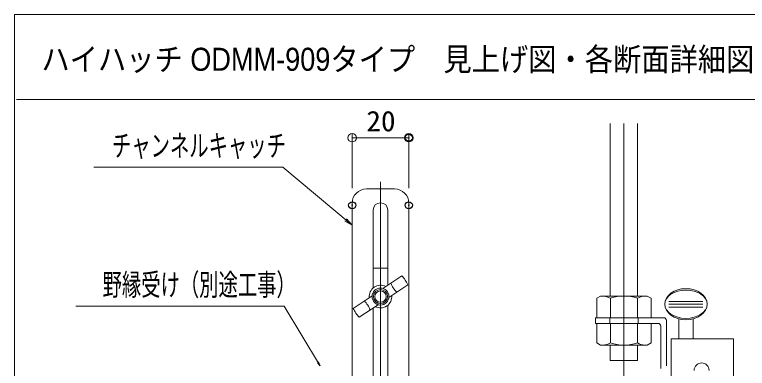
# Model space of a CAD drawing. Units: millimetres, scale not verified. Extents: x -1206 to 1200, y -831 to 831.
# Drawn here: x -1200 to -682, y 581 to 831 of the extents above; entities that cross this region are included whole.
import ezdxf
from ezdxf.enums import TextEntityAlignment as Align

# ---------------------------------------------------------------- set-up
doc = ezdxf.new("R2010")
doc.units = ezdxf.units.MM
doc.header["$LTSCALE"] = 10
doc.header["$PDMODE"] = 32
doc.header["$PDSIZE"] = 5
doc.linetypes.add('DASHED1', pattern=[1.8, 1.2, -0.6])
doc.linetypes.add('DASHED3', pattern=[4, 3, -1])
for name, color, linetype, lineweight in [('0-1_0', 3, 'Continuous', 9), ('0-3_sunpou', 1, 'Continuous', 9), ('0-7_center', 5, 'Continuous', 9), ('0-9_SUNPO', 1, 'Continuous', 9), ('0-B_SCREW', 2, 'Continuous', 9), ('0-F_zumenwaku', 6, 'Continuous', 9), ('1-4_ﾁｬﾝﾈﾙｷｬｯﾁ', 3, 'Continuous', 9), ('1-5_うちわボルト', 7, 'Continuous', 9)]:
    doc.layers.add(name, color=color, linetype=linetype, lineweight=lineweight)
doc.layers.add('0-4_DEFPOINTS', color=7, linetype='Continuous')
doc.layers.add('0-E_moji', color=2, linetype='Continuous')
doc.styles.add('ＭＳ ゴシック', font='')
doc.styles.add('ＭＳ Ｐゴシック', font='')
doc.styles.get('ＭＳ ゴシック').set_extended_font_data('MS Gothic')
doc.styles.get('ＭＳ Ｐゴシック').set_extended_font_data('MS PGothic')

# ---------------------------------------------------------------- blocks, each defined once
blk = doc.blocks.new('_ORIGIN')
at = {"layer": '0-1_0', "color": 1}
blk.add_line((0, 0), (-10, 0), dxfattribs=at)
blk.add_circle((0, 0), 5, dxfattribs=at)
blk = doc.blocks.new('_OPEN')
at = {"layer": '0-1_0', "color": 1}
blk.add_line((0, 0), (-10, 0), dxfattribs=at)
blk.add_lwpolyline([(-10, 1.67), (0, 0), (-10, -1.67)], dxfattribs=at)

msp = doc.modelspace()

# ---------------------------------------------------------------- linework, layer by layer
at = {"layer": '0-1_0', "color": 7}
for p, q in [((-778.96, 632.45), (-778.96, 754.38)), ((-759.76, 632.45), (-759.76, 754.38)), ((-730.53, 613.13), (-730.53, 602.3)), ((-720.53, 613.13), (-720.53, 602.3)), ((-691.93, 602.3), (-691.93, 493.9)), ((-778.96, 586.91), (-778.96, 597.81)), ((-759.76, 586.91), (-759.76, 597.81)), ((-759.76, 586.91), (-778.96, 586.91))]:
    msp.add_line(p, q, dxfattribs=at)
at = {"layer": '0-1_0', "color": 2}
for p, q in [((-926.31, 646.78), (-939.61, 637.87)), ((-922.08, 640.46), (-935.39, 631.56)), ((-947.33, 632.71), (-960.64, 623.8)), ((-943.1, 626.39), (-956.41, 617.49)), ((-789.36, 617.13), (-789.36, 613.13)), ((-789.36, 617.13), (-741.16, 617.13)), ((-789.36, 613.13), (-745.16, 613.13)), ((-743.36, 583.13), (-743.36, 611.33)), ((-739.36, 615.33), (-739.36, 583.13))]:
    msp.add_line(p, q, dxfattribs=at)
at = {"layer": '0-1_0', "color": 2, "linetype": 'DASHED1'}
for p, q in [((-779.36, 617.13), (-779.36, 613.13)), ((-759.36, 617.13), (-759.36, 613.13))]:
    msp.add_line(p, q, dxfattribs=at)
at = {"layer": '0-1_0', "color": 2, "linetype": 'DASHED3'}
for p, q in [((-743.36, 611.33), (-743.36, 529.76)), ((-739.36, 615.33), (-739.36, 529.76))]:
    msp.add_line(p, q, dxfattribs=at)
at = {"layer": '0-1_0', "color": 7}
msp.add_lwpolyline([(-691.93, 602.3), (-735.93, 602.3), (-735.93, 514.74)], dxfattribs=at)
at = {"layer": '0-1_0', "color": 2}
msp.add_circle((-941.36, 632.13), 6, dxfattribs=at)
for centre, radius, start, end in [((-941.36, 632.13), 21, 23.3703, 44.2208), ((-941.36, 632.13), 8, 62.1549, 185.4362), ((-919.57, 646.72), 15.32, 199.4327, 228.1583), ((-963.15, 617.55), 15.32, 19.4327, 48.1583), ((-941.36, 632.13), 21, 203.3703, 224.2208), ((-741.16, 615.33), 1.8, 0, 90), ((-745.16, 611.33), 1.8, 0, 90)]:
    msp.add_arc(centre, radius, start, end, dxfattribs=at)
at = {"layer": '0-1_0', "color": 7}
msp.add_arc((-714.43, 580), 5.3, 0, 180, dxfattribs=at)
at = {"layer": '0-3_sunpou'}
for p, q in [((-961.36, 708.6), (-961.36, 747.29)), ((-921.36, 708.6), (-921.36, 747.29)), ((-955.36, 744.29), (-927.36, 744.29))]:
    msp.add_line(p, q, dxfattribs=at)
at = {"layer": '0-3_sunpou', "color": 7}
for points in [[(-1143.9, 723.49), (-1010.44, 723.49), (-962.91, 683.76)], [(-1156.67, 625.3), (-1009.51, 625.3), (-984.45, 583.98)]]:
    msp.add_lwpolyline(points, dxfattribs=at)
at = {"layer": '0-4_DEFPOINTS'}
for p in [(-921.36, 744.29), (-961.36, 696.6), (-921.36, 696.6)]:
    msp.add_point(p, dxfattribs=at)
at = {"layer": '0-7_center'}
for p, q in [((-769.36, 562.9), (-769.36, 754.38)), ((-941.36, 478.16), (-941.36, 713.24))]:
    msp.add_line(p, q, dxfattribs=at)
at = {"layer": '0-9_SUNPO', "color": 2}
for radius in [5, 4]:
    msp.add_circle((-941.36, 632.13), radius, dxfattribs=at)
msp.add_arc((-941.36, 632.13), 8, 242.1549, 5.4362, dxfattribs=at)
at = {"layer": '0-B_SCREW'}
for p, q in [((-785.9, 632.45), (-788.53, 630.93)), ((-752.82, 632.45), (-785.9, 632.45)), ((-750.19, 630.93), (-752.82, 632.45)), ((-788.53, 630.93), (-788.53, 617.13)), ((-778.94, 630.93), (-778.94, 617.13)), ((-759.77, 630.93), (-759.77, 617.13)), ((-750.19, 630.93), (-750.19, 617.13)), ((-750.19, 617.13), (-788.53, 617.13)), ((-750.19, 613.13), (-788.53, 613.13)), ((-788.53, 599.33), (-788.53, 613.13)), ((-778.94, 599.33), (-778.94, 613.13)), ((-759.77, 599.33), (-759.77, 613.13)), ((-750.19, 599.33), (-750.19, 613.13)), ((-785.9, 597.81), (-788.53, 599.33)), ((-752.82, 597.81), (-785.9, 597.81)), ((-750.19, 599.33), (-752.82, 597.81))]:
    msp.add_line(p, q, dxfattribs=at)
for centre, radius, start, end in [((-784.32, 622.2), 10.26, 58.3966, 88.6791), ((-769.36, 601.44), 31.01, 71.9951, 108.0049), ((-754.4, 622.2), 10.26, 91.3209, 121.6034), ((-784.32, 608.07), 10.26, 271.3209, 301.6034), ((-769.36, 628.82), 31.01, 251.9951, 288.0049), ((-754.4, 608.07), 10.26, 238.3966, 268.6791)]:
    msp.add_arc(centre, radius, start, end, dxfattribs=at)
at = {"layer": '0-F_zumenwaku'}
msp.add_line((-1198.68, 771.22), (774.12, 771.22), dxfattribs=at)
msp.add_lwpolyline([(-1199.88, -830.78), (1200.12, -830.78), (1200.12, 831.22), (-1199.88, 831.22)], close=True, dxfattribs=at)
at = {"layer": '1-4_ﾁｬﾝﾈﾙｷｬｯﾁ'}
for p, q in [((-951.36, 708.13), (-931.36, 708.13)), ((-961.36, 469.13), (-961.36, 698.13)), ((-921.36, 469.13), (-921.36, 698.13)), ((-946.56, 638.21), (-946.56, 693.13)), ((-936.16, 640.18), (-936.16, 693.13)), ((-946.56, 652.13), (-936.16, 652.13)), ((-946.56, 493.13), (-946.56, 624.08)), ((-936.16, 493.13), (-936.16, 626.05))]:
    msp.add_line(p, q, dxfattribs=at)
for centre, radius, start, end in [((-951.36, 698.13), 10, 90, 180), ((-931.36, 698.13), 10, 0, 90), ((-941.36, 693.13), 5.2, 0, 180)]:
    msp.add_arc(centre, radius, start, end, dxfattribs=at)
at = {"layer": '1-5_うちわボルト', "color": 2}
for p, q in [((-713.53, 628.7), (-737.53, 628.7)), ((-713.53, 626.7), (-737.53, 626.7)), ((-713.53, 624.7), (-737.53, 624.7))]:
    msp.add_line(p, q, dxfattribs=at)
at = {"layer": '1-5_うちわボルト'}
for p, q in [((-730.53, 602.3), (-730.53, 616.33)), ((-720.53, 602.3), (-720.53, 616.33))]:
    msp.add_line(p, q, dxfattribs=at)
for ratio in [0.733333, 0.666667]:
    msp.add_ellipse((-725.53, 626.7), major_axis=(15, 0), ratio=ratio, dxfattribs=at)

# ---------------------------------------------------------------- block references
at = {"layer": '0-3_sunpou'}
for name, p, xscale, yscale, rotation in [('_ORIGIN', (-961.36, 744.29), 0.6, 0.6, 180), ('_OPEN', (-961.35, 682.5), 0.6, 0.6, 321.26354), ('_OPEN', (-983.92, 583.13), 0.3, 0.3, 302.2334)]:
    msp.add_blockref(name, p, dxfattribs=dict(at, xscale=xscale, yscale=yscale, rotation=rotation))
at = {"layer": '0-3_sunpou', "xscale": 0.6, "yscale": 0.6}
msp.add_blockref('_ORIGIN', (-921.36, 744.29), dxfattribs=at)

# ---------------------------------------------------------------- texts
at = {"layer": '0-3_sunpou', "color": 2, "style": 'ＭＳ ゴシック'}
for s, height, width, p in [('20', 14.44, 1.05, (-951.36, 744.51)), ('チャンネルキャッチ', 15.4, 0.65, (-1131.1, 726.43)), ('野縁受け（別途工事）', 15.4, 0.65, (-1137.75, 628.25))]:
    msp.add_text(s, height=height, dxfattribs=dict(at, width=width)).set_placement(p, align=Align.BOTTOM_LEFT)
at = {"layer": '0-E_moji', "style": 'ＭＳ Ｐゴシック', "width": 0.9}
msp.add_text('ハイハッチ ODMM-909タイプ\u3000見上げ図・各断面詳細図（鍵付仕様）', height=16.27, dxfattribs=at).set_placement((-1180.96, 786.7), align=Align.BOTTOM_LEFT)

doc.saveas('drawing.dxf')
